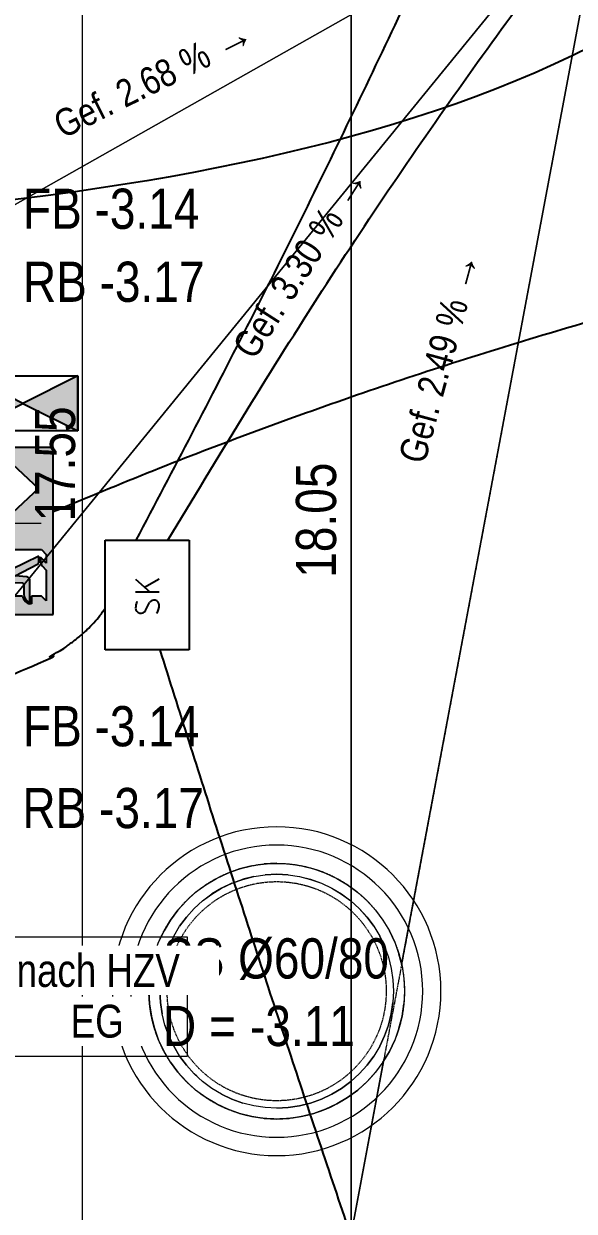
# Model space of a CAD drawing. Header units: millimetres. Extents: x -24363 to 26500, y -21894 to 23000.
# Drawn here: x 3712 to 5220, y -3673 to -421 of the extents above; entities that cross this region are included whole.
import ezdxf

# ---------------------------------------------------------------- set-up
doc = ezdxf.new("R2010")
doc.units = ezdxf.units.MM
for name, pattern in [('IMPORT-Strich 2_1mm _3_', [3, 2, -1]), ('IMPORT-Strich 3_1mm Kanten _3_', [4, 3, -1]), ('IMPORT-Unsichtbare Linie _3_', [10000, 0, -10000, 0, 0]), ('Verdeckt 0_75', [1.5, 0.75, -0.75])]:
    doc.linetypes.add(name, pattern=pattern)
for name, color, linetype, lineweight in [('010 Türen Neu', 7, 'Continuous', 5), ('030 Bodenaufbauten Neu', 7, 'Continuous', 5), ('035 Decken Neu', 7, 'Continuous', 5), ('110 Bemassungen Ausführung Neu', 7, 'Continuous', 5), ('111 Bemassung Ausführung Koten Neu', 7, 'Continuous', 5), ('160 Beschriftungen Ausführung Neu', 7, 'Continuous', 5), ('320 Sanitär Neu', 7, 'Continuous', 5), ('322 Sanitär Beschriftung Neu', 7, 'Continuous', 5), ('Allgemeine Beschriftungen', 7, 'Continuous', 5), ('Elektrische Ausstattung', 7, 'Continuous', 5), ('Geschossdecken', 7, 'Continuous', 5), ('Kabel', 7, 'Continuous', 5), ('Möbel', 7, 'Continuous', 5)]:
    doc.layers.add(name, color=color, linetype=linetype, lineweight=lineweight)
doc.layers.add('5773_100 Untergeschoss_dwg', color=7, linetype='Continuous', lineweight=5, true_color=0x767676)
doc.layers.add('Detailelemente', color=1, linetype='Continuous', lineweight=25, true_color=0xff0000)
doc.styles.add('Arial Narrow', font='ARIALN.TTF', dxfattribs={"height": 110.000002})
doc.styles.add('Arial Narrow_2', font='ARIALN.TTF', dxfattribs={"height": 110})
doc.styles.add('Arial Narrow_4', font='ARIALN.TTF', dxfattribs={"height": 75})
doc.styles.add('Arial_1', font='arial.ttf', dxfattribs={"height": 77.088675})
doc.styles.add('Arial_6', font='arial.ttf', dxfattribs={"width": 0.8, "height": 90})

# ---------------------------------------------------------------- blocks, each defined once
blk = doc.blocks.new('DirectShape - Modell_Elektroplaner_002-17024472-UG')
at = {"layer": 'Geschossdecken', "color": 251, "true_color": 0x666666}
for p, q in [((91.6, 75.4), (2441.6, 2010.2)), ((2441.6, 2010.2), (1301.9, -818.4)), ((1201.2, -1068.5), (901, -1813.5))]:
    blk.add_line(p, q, dxfattribs=at)
blk = doc.blocks.new('DirectShape - Dach-203-17024473-UG')
blk.add_blockref('DirectShape - Modell_Elektroplaner_002-17024472-UG', (0, 0))
blk = doc.blocks.new('DirectShape - Modell_Elektroplaner_002-17024805-UG')
at = {"layer": 'Geschossdecken', "color": 251, "true_color": 0x666666}
for p, q in [((1482.3, 22.7), (2775.8, -1515.8)), ((2775.8, -1515.8), (104.1, -56.8))]:
    blk.add_line(p, q, dxfattribs=at)
blk = doc.blocks.new('DirectShape - Dach-204-17024806-UG')
blk.add_blockref('DirectShape - Modell_Elektroplaner_002-17024805-UG', (0, 0))
blk = doc.blocks.new('DirectShape - Modell_Elektroplaner_002-17024929-UG')
at = {"layer": 'Geschossdecken', "color": 251, "true_color": 0x666666}
for p, q in [((190.7, 164), (1516.5, 1303.9)), ((1516.5, 1303.9), (834.2, -586.7))]:
    blk.add_line(p, q, dxfattribs=at)
blk = doc.blocks.new('DirectShape - Dach-205-17024930-UG')
blk.add_blockref('DirectShape - Modell_Elektroplaner_002-17024929-UG', (0, 0))
blk = doc.blocks.new('DirectShape - Modell_Elektroplaner_002-17025104-UG')
at = {"layer": 'Geschossdecken', "color": 251, "true_color": 0x666666}
for p, q in [((6035.9, -6598.4), (5887.6, -7387.9)), ((5837.9, -7652.8), (5275, -10650))]:
    blk.add_line(p, q, dxfattribs=at)
blk = doc.blocks.new('DirectShape - Dach-166-17025105-UG')
blk.add_blockref('DirectShape - Modell_Elektroplaner_002-17025104-UG', (0, 0))
blk = doc.blocks.new('DirectShape - Modell_Elektroplaner_002-V1-UG')
at = {"layer": 'Möbel', "color": 251, "true_color": 0x666666}
for p, q in [((-133.9, 323.4), (-101.6, 334.9)), ((-133.9, 323.4), (-101.6, 334.9)), ((-101.6, 334.9), (-68.3, 343.3)), ((-68.3, 343.3), (-101.6, 334.9)), ((-68.3, 343.3), (-34.3, 348.3)), ((-68.3, 343.3), (-34.3, 348.3)), ((-34.3, 348.3), (0, 350)), ((-34.3, 348.3), (0, 350)), ((0, 350), (34.3, 348.3)), ((0, 350), (34.3, 348.3)), ((34.3, 348.3), (68.3, 343.3)), ((68.3, 343.3), (34.3, 348.3)), ((68.3, 343.3), (101.6, 334.9)), ((101.6, 334.9), (68.3, 343.3)), ((101.6, 334.9), (133.9, 323.4)), ((101.6, 334.9), (133.9, 323.4)), ((-194.4, 291), (-165, 308.7)), ((-194.4, 291), (-165, 308.7)), ((-165, 308.7), (-133.9, 323.4)), ((-133.9, 323.4), (-165, 308.7)), ((-122.5, 295.6), (-150.8, 282.2)), ((-150.8, 282.2), (-122.5, 295.6)), ((-150.8, 282.1), (-122.4, 295.5)), ((-122.5, 295.6), (-92.9, 306.2)), ((-122.5, 295.6), (-92.9, 306.2)), ((-122.4, 295.5), (-92.9, 306.1)), ((-92.9, 306.2), (-62.4, 313.9)), ((-92.9, 306.2), (-62.4, 313.9)), ((-92.9, 306.1), (-62.4, 313.8)), ((-62.4, 313.9), (-31.4, 318.5)), ((-62.4, 313.9), (-31.4, 318.5)), ((-62.4, 313.8), (-31.4, 318.4)), ((-31.4, 318.5), (0, 320)), ((-31.4, 318.5), (0, 320)), ((-31.4, 318.4), (0, 319.9)), ((0, 320), (31.4, 318.5)), ((0, 320), (31.4, 318.5)), ((0, 319.9), (31.4, 318.4)), ((62.4, 313.9), (31.4, 318.5)), ((31.4, 318.5), (62.4, 313.9)), ((31.4, 318.4), (62.4, 313.8)), ((92.9, 306.2), (62.4, 313.9)), ((62.4, 313.9), (92.9, 306.2)), ((62.4, 313.8), (92.9, 306.1)), ((122.5, 295.6), (92.9, 306.2)), ((92.9, 306.2), (122.5, 295.6)), ((92.9, 306.1), (122.4, 295.5)), ((122.4, 295.5), (130.3, 291.8)), ((150.8, 282.2), (122.5, 295.6)), ((122.5, 295.6), (150.8, 282.2)), ((133.9, 323.4), (165, 308.7)), ((165, 308.7), (133.9, 323.4)), ((165, 308.7), (194.4, 291)), ((194.4, 291), (165, 308.7)), ((-247.5, 247.5), (-222, 270.6)), ((-222, 270.6), (-247.5, 247.5)), ((-222, 270.6), (-194.4, 291)), ((-222, 270.6), (-194.4, 291)), ((-177.8, 266.1), (-203, 247.4)), ((-203, 247.4), (-177.8, 266.1)), ((-202.9, 247.3), (-177.7, 266)), ((-177.8, 266.1), (-150.8, 282.2)), ((-177.8, 266.1), (-150.8, 282.2)), ((-177.7, 266), (-150.8, 282.1)), ((150.8, 282.2), (177.8, 266.1)), ((150.8, 282.2), (177.8, 266.1)), ((203, 247.4), (177.8, 266.1)), ((177.8, 266.1), (203, 247.4)), ((194.4, 291), (222, 270.6)), ((194.4, 291), (222, 270.6)), ((247.5, 247.5), (222, 270.6)), ((222, 270.6), (247.5, 247.5)), ((-270.6, 222), (-247.5, 247.5)), ((-270.6, 222), (-247.5, 247.5)), ((-226.3, 226.3), (-203, 247.4)), ((-226.3, 226.3), (-203, 247.4)), ((-226.2, 226.2), (-202.9, 247.3)), ((226.3, 226.3), (203, 247.4)), ((203, 247.4), (226.3, 226.3)), ((247.5, 247.5), (270.6, 222)), ((270.6, 222), (247.5, 247.5)), ((-291, 194.4), (-270.6, 222)), ((-291, 194.4), (-270.6, 222)), ((-266.1, 177.8), (-247.4, 203)), ((-266.1, 177.8), (-247.4, 203)), ((-266, 177.7), (-247.3, 202.9)), ((-247.4, 203), (-226.3, 226.3)), ((-247.4, 203), (-226.3, 226.3)), ((-247.3, 202.9), (-226.2, 226.2)), ((247.4, 203), (226.3, 226.3)), ((226.3, 226.3), (247.4, 203)), ((266.1, 177.8), (247.4, 203)), ((247.4, 203), (266.1, 177.8)), ((291, 194.4), (270.6, 222)), ((270.6, 222), (291, 194.4)), ((-323.4, 133.9), (-308.7, 165)), ((-323.4, 133.9), (-308.7, 165)), ((-308.7, 165), (-291, 194.4)), ((-308.7, 165), (-291, 194.4)), ((-282.2, 150.8), (-266.1, 177.8)), ((-282.2, 150.8), (-266.1, 177.8)), ((-282.1, 150.8), (-266, 177.7)), ((282.2, 150.8), (266.1, 177.8)), ((266.1, 177.8), (282.2, 150.8)), ((308.7, 165), (291, 194.4)), ((291, 194.4), (308.7, 165)), ((308.7, 165), (323.4, 133.9)), ((323.4, 133.9), (308.7, 165)), ((-334.9, 101.6), (-323.4, 133.9)), ((-334.9, 101.6), (-323.4, 133.9)), ((-295.6, 122.5), (-282.2, 150.8)), ((-295.6, 122.5), (-282.2, 150.8)), ((-295.5, 122.4), (-282.1, 150.8)), ((295.6, 122.5), (282.2, 150.8)), ((282.2, 150.8), (295.6, 122.5)), ((334.9, 101.6), (323.4, 133.9)), ((323.4, 133.9), (334.9, 101.6)), ((-343.3, 68.3), (-334.9, 101.6)), ((-343.3, 68.3), (-334.9, 101.6)), ((-306.2, 92.9), (-295.6, 122.5)), ((-306.2, 92.9), (-295.6, 122.5)), ((-306.1, 92.9), (-295.5, 122.4)), ((306.2, 92.9), (295.6, 122.5)), ((295.6, 122.5), (306.2, 92.9)), ((334.9, 101.6), (343.3, 68.3)), ((343.3, 68.3), (334.9, 101.6)), ((-348.3, 34.3), (-343.3, 68.3)), ((-348.3, 34.3), (-343.3, 68.3)), ((-313.9, 62.4), (-306.2, 92.9)), ((-313.9, 62.4), (-306.2, 92.9)), ((-313.8, 62.4), (-306.1, 92.9)), ((313.9, 62.4), (306.2, 92.9)), ((306.2, 92.9), (313.9, 62.4)), ((343.3, 68.3), (348.3, 34.3)), ((343.3, 68.3), (348.3, 34.3)), ((-350, 0), (-348.3, 34.3)), ((-350, 0), (-348.3, 34.3)), ((-318.5, 31.4), (-313.9, 62.4)), ((-318.5, 31.4), (-313.9, 62.4)), ((-318.4, 31.4), (-313.8, 62.4)), ((318.5, 31.4), (313.9, 62.4)), ((313.9, 62.4), (318.5, 31.4)), ((348.3, 34.3), (350, 0)), ((350, 0), (348.3, 34.3)), ((-350, 0), (-348.3, -34.3)), ((-348.3, -34.3), (-350, 0)), ((-320, 0), (-318.5, 31.4)), ((-320, 0), (-318.5, 31.4)), ((-318.5, -31.4), (-320, 0)), ((-318.5, -31.4), (-320, 0)), ((-318.4, 31.4), (-319.9, 0)), ((-319.9, 0), (-318.4, -31.4)), ((320, 0), (318.5, 31.4)), ((318.5, 31.4), (320, 0)), ((320, 0), (318.5, -31.4)), ((320, 0), (318.5, -31.4)), ((350, 0), (348.3, -34.3)), ((348.3, -34.3), (350, 0)), ((-313.9, -62.4), (-318.5, -31.4)), ((-313.9, -62.4), (-318.5, -31.4)), ((-313.8, -62.4), (-318.4, -31.4)), ((318.5, -31.4), (313.9, -62.4)), ((318.5, -31.4), (313.9, -62.4)), ((-343.3, -68.3), (-348.3, -34.3)), ((-343.3, -68.3), (-348.3, -34.3)), ((-313.9, -62.4), (-306.2, -92.9)), ((-306.2, -92.9), (-313.9, -62.4)), ((-306.1, -92.9), (-313.8, -62.4)), ((313.9, -62.4), (306.2, -92.9)), ((313.9, -62.4), (306.2, -92.9)), ((348.3, -34.3), (343.3, -68.3)), ((348.3, -34.3), (343.3, -68.3)), ((-343.3, -68.3), (-334.9, -101.6)), ((-334.9, -101.6), (-343.3, -68.3)), ((-295.6, -122.5), (-306.2, -92.9)), ((-295.6, -122.5), (-306.2, -92.9)), ((-295.5, -122.4), (-306.1, -92.9)), ((295.6, -122.5), (306.2, -92.9)), ((306.2, -92.9), (295.6, -122.5)), ((334.9, -101.6), (343.3, -68.3)), ((343.3, -68.3), (334.9, -101.6)), ((-323.4, -133.9), (-334.9, -101.6)), ((-334.9, -101.6), (-323.4, -133.9)), ((-295.6, -122.5), (-282.2, -150.8)), ((-282.2, -150.8), (-295.6, -122.5)), ((-282.1, -150.8), (-295.5, -122.4)), ((282.2, -150.8), (295.6, -122.5)), ((295.6, -122.5), (282.2, -150.8)), ((334.9, -101.6), (323.4, -133.9)), ((334.9, -101.6), (323.4, -133.9)), ((-308.7, -165), (-323.4, -133.9)), ((-308.7, -165), (-323.4, -133.9)), ((-266.1, -177.8), (-282.2, -150.8)), ((-282.2, -150.8), (-266.1, -177.8)), ((-266, -177.7), (-282.1, -150.8)), ((282.2, -150.8), (266.1, -177.8)), ((282.2, -150.8), (266.1, -177.8)), ((323.4, -133.9), (308.7, -165)), ((323.4, -133.9), (308.7, -165)), ((-291, -194.4), (-308.7, -165)), ((-291, -194.4), (-308.7, -165)), ((-270.6, -222), (-291, -194.4)), ((-270.6, -222), (-291, -194.4)), ((-247.4, -203), (-266.1, -177.8)), ((-247.4, -203), (-266.1, -177.8)), ((-247.3, -202.9), (-266, -177.7)), ((266.1, -177.8), (247.4, -203)), ((266.1, -177.8), (247.4, -203)), ((291, -194.4), (270.6, -222)), ((291, -194.4), (270.6, -222)), ((308.7, -165), (291, -194.4)), ((308.7, -165), (291, -194.4)), ((-247.5, -247.5), (-270.6, -222)), ((-247.5, -247.5), (-270.6, -222)), ((-247.4, -203), (-226.3, -226.3)), ((-226.3, -226.3), (-247.4, -203)), ((-226.2, -226.2), (-247.3, -202.9)), ((-226.3, -226.3), (-203, -247.4)), ((-203, -247.4), (-226.3, -226.3)), ((-202.9, -247.3), (-226.2, -226.2)), ((226.2, -226.2), (202.9, -247.3)), ((226.3, -226.3), (203, -247.4)), ((203, -247.4), (226.3, -226.3)), ((232.7, -219), (226.2, -226.2)), ((247.4, -203), (226.3, -226.3)), ((226.3, -226.3), (247.4, -203)), ((247.5, -247.5), (270.6, -222)), ((270.6, -222), (247.5, -247.5)), ((-222, -270.6), (-247.5, -247.5)), ((-222, -270.6), (-247.5, -247.5)), ((-177.8, -266.1), (-203, -247.4)), ((-203, -247.4), (-177.8, -266.1)), ((-177.7, -266), (-202.9, -247.3)), ((202.9, -247.3), (177.7, -266)), ((177.8, -266.1), (203, -247.4)), ((203, -247.4), (177.8, -266.1)), ((247.5, -247.5), (222, -270.6)), ((222, -270.6), (247.5, -247.5)), ((-222, -270.6), (-194.4, -291)), ((-194.4, -291), (-222, -270.6)), ((-194.4, -291), (-165, -308.7)), ((-165, -308.7), (-194.4, -291)), ((-150.8, -282.2), (-177.8, -266.1)), ((-150.8, -282.2), (-177.8, -266.1)), ((-150.8, -282.1), (-177.7, -266)), ((-122.4, -295.5), (-150.8, -282.1)), ((-122.5, -295.6), (-150.8, -282.2)), ((-122.5, -295.6), (-150.8, -282.2)), ((150.8, -282.1), (122.4, -295.5)), ((122.5, -295.6), (150.8, -282.2)), ((150.8, -282.2), (122.5, -295.6)), ((177.7, -266), (150.8, -282.1)), ((177.8, -266.1), (150.8, -282.2)), ((150.8, -282.2), (177.8, -266.1)), ((194.4, -291), (165, -308.7)), ((194.4, -291), (165, -308.7)), ((194.4, -291), (222, -270.6)), ((222, -270.6), (194.4, -291)), ((-165, -308.7), (-133.9, -323.4)), ((-133.9, -323.4), (-165, -308.7)), ((-101.6, -334.9), (-133.9, -323.4)), ((-101.6, -334.9), (-133.9, -323.4)), ((-92.9, -306.2), (-122.5, -295.6)), ((-92.9, -306.2), (-122.5, -295.6)), ((-92.9, -306.1), (-122.4, -295.5)), ((-62.4, -313.8), (-92.9, -306.1)), ((-62.4, -313.9), (-92.9, -306.2)), ((-62.4, -313.9), (-92.9, -306.2)), ((-31.4, -318.4), (-62.4, -313.8)), ((-62.4, -313.9), (-31.4, -318.5)), ((-31.4, -318.5), (-62.4, -313.9)), ((0, -319.9), (-31.4, -318.4)), ((0, -320), (-31.4, -318.5)), ((0, -320), (-31.4, -318.5)), ((31.4, -318.4), (0, -319.9)), ((0, -320), (31.4, -318.5)), ((31.4, -318.5), (0, -320)), ((62.4, -313.8), (31.4, -318.4)), ((31.4, -318.5), (62.4, -313.9)), ((62.4, -313.9), (31.4, -318.5)), ((92.9, -306.1), (62.4, -313.8)), ((92.9, -306.2), (62.4, -313.9)), ((92.9, -306.2), (62.4, -313.9)), ((122.4, -295.5), (92.9, -306.1)), ((122.5, -295.6), (92.9, -306.2)), ((92.9, -306.2), (122.5, -295.6)), ((101.6, -334.9), (133.9, -323.4)), ((133.9, -323.4), (101.6, -334.9)), ((165, -308.7), (133.9, -323.4)), ((133.9, -323.4), (165, -308.7)), ((-68.3, -343.3), (-101.6, -334.9)), ((-68.3, -343.3), (-101.6, -334.9)), ((-34.3, -348.3), (-68.3, -343.3)), ((-34.3, -348.3), (-68.3, -343.3)), ((0, -350), (-34.3, -348.3)), ((0, -350), (-34.3, -348.3)), ((0, -350), (34.3, -348.3)), ((34.3, -348.3), (0, -350)), ((34.3, -348.3), (68.3, -343.3)), ((68.3, -343.3), (34.3, -348.3)), ((68.3, -343.3), (101.6, -334.9)), ((101.6, -334.9), (68.3, -343.3))]:
    blk.add_line(p, q, dxfattribs=at)
blk = doc.blocks.new('DirectShape - Modell_Elektroplaner_002-V2-UG')
blk.add_blockref('DirectShape - Modell_Elektroplaner_002-V1-UG', (0, 0))
blk = doc.blocks.new('DirectShape - SS-17037954-UG')
blk.add_blockref('DirectShape - Modell_Elektroplaner_002-V2-UG', (0, 0))
blk = doc.blocks.new('Modell_Elektroplaner_002_ifc-1-UG')
at = {"layer": 'Geschossdecken', "color": 251, "lineweight": 5, "true_color": 0x666666}
for name, p, rotation in [('DirectShape - Dach-205-17024930-UG', (3310, 0), 319.3113811496805), ('DirectShape - Dach-204-17024806-UG', (3310, -2450), 79.41243191358883), ('DirectShape - Dach-203-17024473-UG', (3310, -2450), 11.30968671985262), ('DirectShape - Dach-166-17025105-UG', (10585, -10650), 179.999751747052)]:
    blk.add_blockref(name, p, dxfattribs=dict(at, rotation=rotation))
at = {"layer": 'Möbel', "color": 251, "lineweight": 5, "true_color": 0x666666, "rotation": 269.9997517460218}
blk.add_blockref('DirectShape - SS-17037954-UG', (4405, -3070), dxfattribs=at)
blk = doc.blocks.new('tin_Piktogramm_90_Wand - Piktogramm unten Wand-V8-UG')
at = {"layer": 'Detailelemente', "linetype": 'Verdeckt 0_75', "true_color": 0x006441}
h = blk.add_hatch(color=128, dxfattribs=at)
h.paths.add_polyline_path([(-228.8, -173.7), (-228.8, -232.5), (228.7, -232.5), (228.7, 0), (-228.8, 0), (-228.8, -23)])
h.paths.add_polyline_path([(-199.6, -168.7), (-197.4, -162.9), (-193.9, -157.7), (-189.3, -153.4), (-184, -150.3), (-178, -148.5), (-178, -18.8), (-50.9, -18.8), (-50.9, -98.2), (-71.8, -98.2), (-85.1, -80.4), (-89.5, -75.8), (-95, -72.5), (-101.1, -70.6), (-143.5, -70.6), (-146.7, -71.3), (-149.7, -72.8), (-152.3, -74.9), (-154.4, -77.5), (-167.3, -99.4), (-167.4, -103.1), (-165.6, -106.3), (-162.5, -108.2), (-158.8, -108.3), (-157.1, -107.7), (-154.4, -105.1), (-141.3, -84.5), (-139.6, -84), (-125.1, -84), (-137.2, -108.4), (-139.6, -116.4), (-140.8, -124.7), (-142.8, -150.3), (-144.1, -151.6), (-145.9, -152.1), (-173.1, -152.1), (-179, -152.8), (-184.5, -155), (-189.3, -158.6), (-193, -163.2), (-195.5, -168.7), (-131.7, -168.4), (-128.1, -166.3), (-126.8, -164.6), (-125.7, -160.5), (-122.5, -128.8), (-90.8, -189.7), (-87.1, -193.1), (-83.9, -193.8), (-68.6, -193.8), (-105.1, -118.9), (-93.4, -94.4), (-81.5, -109.8), (-78.5, -111.7), (-75.2, -113), (-50.9, -113), (-50.9, -200.8), (-63.9, -213.7), (-87.6, -213.7), (-71.4, -198.2), (-85.1, -198.2), (-88.7, -198.9), (-92.1, -200.4), (-95.1, -202.5), (-107.1, -213.7), (-191, -213.7), (-178, -200.8), (-178, -172.9), (-199.6, -172.9)])
h.paths.add_polyline_path([(-112.3, -52.3), (-111.8, -56.3), (-110.2, -59.9), (-107.8, -63.1), (-104.7, -65.5), (-101, -67), (-97.1, -67.5), (-93.1, -67), (-89.5, -65.5), (-86.3, -63.1), (-83.9, -59.9), (-82.4, -56.3), (-81.9, -52.3), (-82.4, -48.4), (-83.9, -44.7), (-86.3, -41.6), (-89.5, -39.2), (-93.1, -37.7), (-97.1, -37.1), (-101, -37.7), (-104.7, -39.2), (-107.8, -41.6), (-110.2, -44.7), (-111.8, -48.4)])
h.paths.add_polyline_path([(49.4, -69.3), (96.3, -119.5), (96.3, -38.1), (136.2, -38.1), (136.2, -119.5), (183.1, -69.3), (183.1, -121.2), (116.2, -192.9), (49.4, -121.2)])
for points in [[(274.5, 0), (349.5, -150), (424.5, 0), (350.7, 0)], [(274.5, -300), (424.5, -300), (349.5, -150), (337.6, -173.7)]]:
    blk.add_hatch(color=128, dxfattribs=at).paths.add_polyline_path(points)
at = {"layer": 'Detailelemente', "color": 128, "true_color": 0x006441}
for p, q in [((424.5, 0), (274.5, 0)), ((274.5, 0), (349.5, -150)), ((-228.8, 0), (-228.8, -232.5)), ((228.7, 0), (-228.8, 0)), ((-178, -148.5), (-178, -18.8)), ((-178, -18.8), (-50.9, -18.8)), ((-50.9, -18.8), (-50.9, -98.2)), ((228.7, -232.5), (228.7, 0)), ((274.5, 0), (424.5, 0)), ((274.5, -300), (274.5, 0)), ((349.5, -150), (424.5, 0)), ((424.5, 0), (424.5, -300)), ((96.3, -119.5), (96.3, -38.1)), ((96.3, -38.1), (136.2, -38.1)), ((136.2, -38.1), (136.2, -119.5)), ((-154.4, -77.5), (-166.5, -97.7)), ((-154.4, -105.1), (-142.5, -85.7)), ((-101.1, -70.6), (-140.1, -70.6)), ((-139.6, -84), (-125.1, -84)), ((-125.1, -84), (-137.2, -108.4)), ((-105.1, -118.9), (-93.4, -94.4)), ((-93.4, -94.4), (-83.9, -107.2)), ((-71.8, -98.2), (-85.1, -80.4)), ((49.4, -69.3), (96.3, -119.5)), ((49.4, -121.2), (49.4, -69.3)), ((136.2, -119.5), (183.1, -69.3)), ((183.1, -69.3), (183.1, -121.2)), ((-140.8, -124.7), (-142.3, -148.5)), ((-125.7, -160.5), (-122.5, -128.8)), ((-122.5, -128.8), (-90.8, -189.7)), ((-68.6, -193.8), (-105.1, -118.9)), ((-75.2, -113), (-50.9, -113)), ((-50.9, -98.2), (-71.8, -98.2)), ((-50.9, -113), (-50.9, -200.8)), ((116.2, -192.9), (49.4, -121.2)), ((183.1, -121.2), (116.2, -192.9)), ((-145.9, -152.1), (-173.1, -152.1)), ((349.5, -150), (274.5, -300)), ((424.5, -300), (349.5, -150)), ((-199.6, -172.9), (-199.6, -168.7)), ((-178, -172.9), (-199.6, -172.9)), ((-195.5, -168.7), (-133.9, -168.7)), ((-178, -200.8), (-178, -172.9)), ((-83.9, -193.8), (-68.6, -193.8)), ((-191, -213.7), (-178, -200.8)), ((-107.1, -213.7), (-191, -213.7)), ((-95.1, -202.5), (-107.1, -213.7)), ((-87.6, -213.7), (-71.4, -198.2)), ((-63.9, -213.7), (-87.6, -213.7)), ((-71.4, -198.2), (-85.1, -198.2)), ((-50.9, -200.8), (-63.9, -213.7)), ((-228.8, -232.5), (228.7, -232.5)), ((274.5, -300), (424.5, -300)), ((424.5, -300), (274.5, -300))]:
    blk.add_line(p, q, dxfattribs=at)
for centre, radius, start, end in [((-97.1, -52.3), 15.2, 360, 180), ((-97.1, -52.3), 15.2, 180, 360), ((-141.9, -85), 14.5, 82.7847, 148.9649), ((-139.6, -87.4), 3.35, 90, 149.0179), ((-105.4, -95.6), 25.4, 36.7808, 80.1749), ((-160.5, -101.4), 7.09, 148.4778, 328.4778), ((-86.2, -128.2), 54.7, 158.7748, 176.2954), ((-71.7, -98.2), 15.2, 216.5014, 256.3806), ((-173.1, -175.4), 27.3, 100.2985, 165.7337), ((-173.1, -175.4), 23.3, 90, 163.2465), ((-145.9, -148.5), 3.59, 270, 360), ((-133.9, -160.5), 8.13, 270, 0), ((-83.9, -185.9), 7.89, 208.9269, 270), ((-83.9, -214.5), 16.4, 94.3889, 133.0281)]:
    blk.add_arc(centre, radius, start, end, dxfattribs=at)
blk = doc.blocks.new('tin_Schlaufdose_Flaeche_Decke - 250x180x120-17548283-UG')
at = {"layer": 'Elektrische Ausstattung', "color": 1, "lineweight": 25, "true_color": 0xff0000}
for p, q in [((-150, 115), (150, 115)), ((-150, -115), (-150, 115)), ((150, 115), (150, -115)), ((-42.1, 4.1), (-20.9, -6.5)), ((7.5, -33.3), (7.5, 31.4)), ((43.5, 31.4), (7.5, -8.1)), ((21.4, 7.1), (43.9, -33.3)), ((150, -115), (-150, -115))]:
    blk.add_line(p, q, dxfattribs=at)
for centre, radius, start, end in [((-35.5, 17), 14.5, 166.68, 242.9494), ((-35.5, 17), 14.4, 90.7712, 166.8059), ((-36, -17.5), 48.9, 67.8956, 89.5956), ((-26.8, 7.6), 40.9, 235.4315, 268.5193), ((-28.4, -18.9), 14.4, 272.5015, 346.8059), ((-28.5, -18.8), 14.5, 346.6801, 58.2226)]:
    blk.add_arc(centre, radius, start, end, dxfattribs=at)
blk = doc.blocks.new('5773_100 Untergeschoss_dwg-17512464-UG')
at = {"layer": '010 Türen Neu'}
blk.add_line((4102.2, -716.4), (3909.6, -770), dxfattribs=at)
at = {"layer": '030 Bodenaufbauten Neu', "color": 8, "linetype": 'IMPORT-Unsichtbare Linie _3_', "true_color": 0x808080}
for p, q in [((4140.1, -801.3), (4152, -774.2)), ((4140.1, -801.3), (4152, -774.2)), ((4130.9, -822.3), (4135.7, -811.5)), ((4130.9, -822.3), (4135.7, -811.5)), ((4135.7, -811.4), (4140.1, -801.3)), ((4135.7, -811.4), (4140.1, -801.3)), ((4110.4, -869), (4130.9, -822.3)), ((4110.4, -869), (4130.9, -822.3)), ((4101, -890.6), (4110.4, -869.1)), ((4101, -890.6), (4110.4, -869.1))]:
    blk.add_line(p, q, dxfattribs=at)
at = {"layer": '030 Bodenaufbauten Neu', "color": 8, "linetype": 'IMPORT-Unsichtbare Linie _3_', "true_color": 0x808080, "flags": 128}
for points in [[(6970.4, 9361.4), (8108.9, 9678.3), (5115.6, 1423.6), (3694.8, 1.9), (3429.7, 954.4), (2571.1, 4039.8)], [(4152, -774.2), (5115.6, 1423.6), (12866.4, -7214.7), (5115.6, 1423.6), (1693.8, 7192.4), (1512.8, 7842.7), (6874.1, 9334.7)], [(2571.1, 4039.8), (2573.3, 4037.7), (3431.2, 954.8), (3429.7, 954.4), (5115.6, 1423.6), (1693.8, 7192.4), (3429.7, 954.4), (5115.6, 1423.6), (12409.3, -5110.2), (5115.6, 1423.6), (3694.8, 1.9), (3732.6, -134.2), (3491.8, -201.2), (3845.7, -1472.9), (4058.8, -986.9)], [(4152, -774.2), (5115.6, 1423.6), (5928, -8023.2)]]:
    blk.add_lwpolyline(points, dxfattribs=at)
blk.add_lwpolyline([(12409.3, -5110.2), (12650.1, -5043.2), (13293.6, -7355.3), (13052.7, -7422.3), (12409.3, -5110.2), (12985.7, -7181.5), (12866.4, -7214.7), (6217.9, -9064.9), (5928, -8023.2), (5115.6, 1423.6), (10197.5, 2837.8)], close=True, dxfattribs=at)
at = {"layer": '035 Decken Neu', "linetype": 'IMPORT-Strich 3_1mm Kanten _3_', "flags": 128}
blk.add_lwpolyline([(10197.5, 2837.8), (5115.6, 1423.6), (6044.1, -9372.7)], dxfattribs=at)
at = {"layer": '110 Bemassungen Ausführung Neu', "color": 254, "true_color": 0xcccccc, "flags": 128}
for points in [[(2329.4, 8822.5), (2349.5, 8750.2), (2456.7, 8364.9), (7295.9, -9024.4), (2456.7, 8364.9)], [(1793.1, 7998.5), (1813.2, 7926.3), (6518.3, -8981.3), (6538.4, -9053.5)]]:
    blk.add_lwpolyline(points, dxfattribs=at)
at = {"layer": '320 Sanitär Neu', "color": 98, "linetype": 'IMPORT-Strich 2_1mm _3_', "true_color": 0x002600}
for radius in [350, 300]:
    blk.add_circle((5066.8, -1776.7), radius, dxfattribs=at)
at = {"layer": '320 Sanitär Neu', "color": 98, "true_color": 0x002600}
for radius, start, end in [(450, 285.551, 105.551), (450, 105.551, 285.551), (400, 105.551, 285.551), (400, 285.551, 105.551)]:
    blk.add_arc((5066.8, -1776.7), radius, start, end, dxfattribs=at)
at = {"layer": '110 Bemassungen Ausführung Neu', "color": 254, "true_color": 0xcccccc, "char_height": 110, "width": 376.891, "attachment_point": 1, "rotation": 105.551, "line_spacing_factor": 0.974696, "style": 'Arial Narrow'}
for s, insert in [('18.05', (4814.1, -672.2)), ('17.55', (4084, -715.6))]:
    blk.add_mtext(s, dxfattribs=dict(at, insert=insert))
at = {"layer": '111 Bemassung Ausführung Koten Neu', "color": 254, "true_color": 0xcccccc, "char_height": 110, "attachment_point": 1, "rotation": 15.551, "line_spacing_factor": 0.974696, "style": 'Arial Narrow'}
for s, insert, width in [('FB -3.14', (3808.2, 153.7), 579.521), ('RB -3.17', (3861.8, -38.9), 595.731), ('FB -3.14', (4188, -1211.1), 579.521), ('RB -3.17', (4246.6, -1427.4), 595.731)]:
    blk.add_mtext(s, dxfattribs=dict(at, insert=insert, width=width))
at = {"layer": '160 Beschriftungen Ausführung Neu', "color": 254, "true_color": 0xcccccc, "attachment_point": 1}
for s, insert, char_height, width, rotation, line_spacing_factor, style in [('\\fArial|b0|i0|c238|p34|;→', (4185.1, 697.8), 77.089, 128.357, 41.9605, 0.941778, 'Arial_1'), (' %', (4094.3, 609.9), 75, 120.661, 41.9605, 0.974696, 'Arial Narrow_4'), ('2.68', (3967.9, 496.2), 75, 199.874, 41.9605, 0.974696, 'Arial Narrow_4'), ('Gef.', (3827, 369.5), 75, 194.347, 41.9605, 0.974696, 'Arial Narrow_4'), ('\\fArial|b0|i0|c238|p34|;→', (4611.7, 356.9), 77.089, 128.357, 72.9051, 0.941778, 'Arial_1'), (' %', (4579.1, 234.8), 75, 120.661, 72.9051, 0.974696, 'Arial Narrow_4'), ('\\fArial|b0|i0|c238|p34|;→', (4988.1, 204.6), 77.089, 128.357, 90.3898, 0.941778, 'Arial_1'), ('3.30', (4529.1, 72.3), 75, 199.874, 72.9051, 0.974696, 'Arial Narrow_4'), (' %', (4993.6, 78.4), 75, 120.661, 90.3898, 0.974696, 'Arial Narrow_4'), ('2.49', (4994.8, -91.6), 75, 199.874, 90.3898, 0.974696, 'Arial Narrow_4'), ('Gef.', (4473.4, -108.8), 75, 194.347, 72.9051, 0.974696, 'Arial Narrow_4'), ('Gef.', (4996.1, -281.1), 75, 194.347, 90.3898, 0.974696, 'Arial Narrow_4')]:
    blk.add_mtext(s, dxfattribs=dict(at, insert=insert, char_height=char_height, width=width, rotation=rotation, line_spacing_factor=line_spacing_factor, style=style))
at = {"layer": '322 Sanitär Beschriftung Neu', "color": 254, "true_color": 0xcccccc, "char_height": 110, "attachment_point": 1, "rotation": 15.551, "line_spacing_factor": 0.974696, "style": 'Arial Narrow_2'}
for s, insert, width in [(' Ø60/80', (4892.4, -1675), 536.293), ('SS', (4727.9, -1720.8), 202.63), ('-3.11', (5007.3, -1835), 343.12), ('D =', (4777.5, -1899), 240.454)]:
    blk.add_mtext(s, dxfattribs=dict(at, insert=insert, width=width))

msp = doc.modelspace()

# ---------------------------------------------------------------- linework, layer by layer
at = {"layer": 'Allgemeine Beschriftungen', "color": 1, "lineweight": 18, "true_color": 0xff0000, "flags": 128}
msp.add_lwpolyline([(3667.6, -2920.8), (4159.6, -2920.8), (4159.6, -3248.8), (3667.6, -3248.8)], close=True, dxfattribs=at)
at = {"layer": 'Kabel', "color": 1, "lineweight": 25, "true_color": 0xff0000}
for points, weights in [([(4020.3, -1835.4), (6380.4, 2598.8), (7085, 6940)], [1, 0.988301024581, 1]), ([(4084.7, -2135.4), (5366.2, -6207.6), (7097.9, -10240)], [1, 0.998696300662, 1])]:
    msp.add_rational_spline(points, weights, degree=2, dxfattribs=at)
for points in [[(4106.5, -1835.4), (6641.5, 2446), (9375.8, 2541.5)], [(-5718.8, -2671.4), (3408.8, -2850), (3935, -2021.8)]]:
    msp.add_open_spline(points, degree=2, dxfattribs=at)
at = {"layer": 'Kabel', "color": 94, "lineweight": 25, "true_color": 0x00a500}
msp.add_open_spline([(9360.8, 2195.2), (6571.5, 1961.9), (6517.5, -768.5), (2035, -1082), (-1549.1, -880.9), (-3350, -498.1), (-4009.5, -511.7), (-4570.5, -392.5)], degree=3, knots=[0, 0, 0, 0, 10.961799, 22.788326, 33.6417, 40.302376, 43.664446, 43.664446, 43.664446, 43.664446], dxfattribs=at)
at = {"layer": 'Kabel', "color": 150, "lineweight": 25, "true_color": 0x007fff}
msp.add_rational_spline([(8234.8, -766.4), (5971.8, -834.4), (3792.5, -1758)], [1, 0.982083616266, 1], degree=2, dxfattribs=at)

# ---------------------------------------------------------------- block references
at = {"lineweight": 5}
msp.add_blockref('Modell_Elektroplaner_002_ifc-1-UG', (0, 0), dxfattribs=at)
at = {"layer": '5773_100 Untergeschoss_dwg', "color": 254, "true_color": 0xcccccc, "rotation": 344.449}
msp.add_blockref('5773_100 Untergeschoss_dwg-17512464-UG', (0, 0), dxfattribs=at)
at = {"layer": 'Detailelemente', "color": 128, "true_color": 0x006441, "rotation": 89.99999999999991}
msp.add_blockref('tin_Piktogramm_90_Wand - Piktogramm unten Wand-V8-UG', (3560, -1810.2), dxfattribs=at)
at = {"layer": 'Elektrische Ausstattung', "color": 1, "lineweight": 25, "true_color": 0xff0000, "rotation": 89.9999999999999}
msp.add_blockref('tin_Schlaufdose_Flaeche_Decke - 250x180x120-17548283-UG', (4050, -1985.4), dxfattribs=at)

# ---------------------------------------------------------------- next in the draw order: texts
at = {"layer": 'Allgemeine Beschriftungen', "color": 1, "lineweight": 18, "true_color": 0xff0000, "insert": (3692.6, -2968.3), "char_height": 90, "width": 532.32, "attachment_point": 1, "style": 'Arial_6', "bg_fill": 3, "box_fill_scale": 1.25, "bg_fill_color": 256, "bg_fill_true_color": 13158600, "bg_fill_transparency": 0}
msp.add_mtext('nach HZV', dxfattribs=at)

# ---------------------------------------------------------------- next in the draw order: texts
at = {"layer": 'Allgemeine Beschriftungen', "color": 1, "lineweight": 18, "true_color": 0xff0000, "insert": (3840.7, -3107.2), "char_height": 90, "width": 173.165, "attachment_point": 1, "style": 'Arial_6', "bg_fill": 3, "box_fill_scale": 1.25, "bg_fill_color": 256, "bg_fill_true_color": 13158600, "bg_fill_transparency": 0}
msp.add_mtext('EG', dxfattribs=at)

doc.saveas('drawing.dxf')
